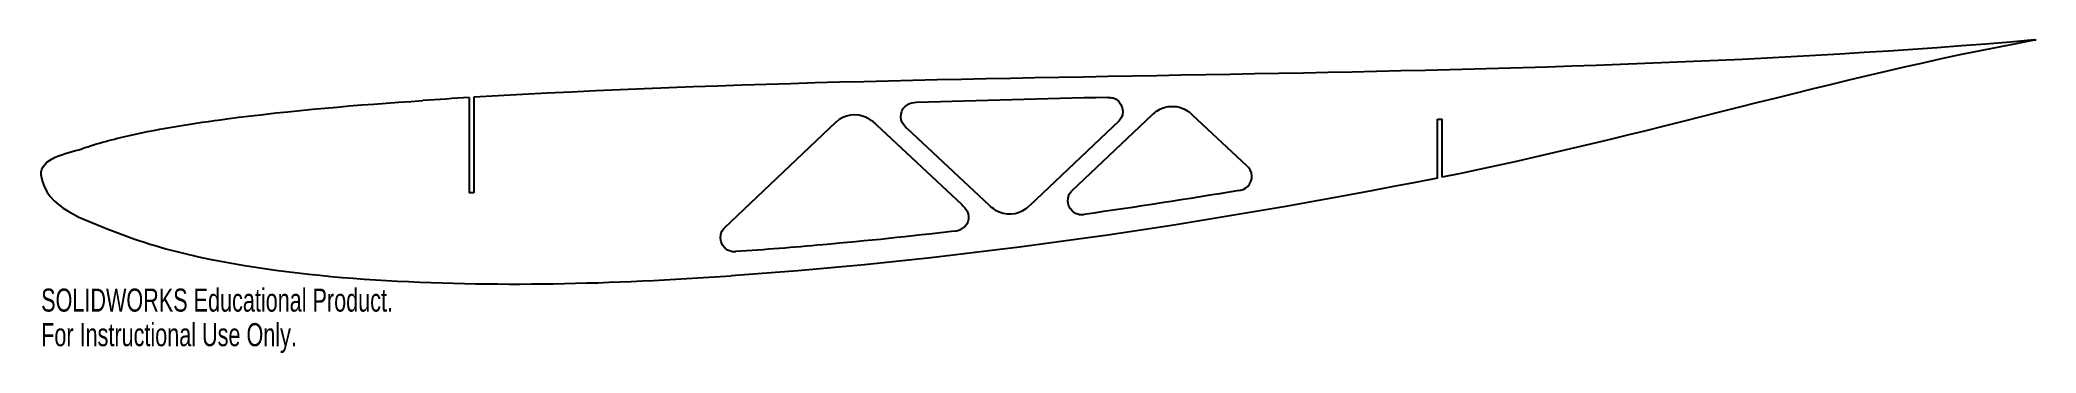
# Model space of a CAD drawing. Header units: millimetres. Extents: x 15 to 433, y -47 to 19.
import ezdxf

# ---------------------------------------------------------------- set-up
doc = ezdxf.new("R2010")
doc.units = ezdxf.units.MM
doc.styles.add('SLDTEXTSTYLE0', font='TXT', dxfattribs={"width": 0.7})

msp = doc.modelspace()

# ---------------------------------------------------------------- linework, layer by layer
at = {"color": 7, "linetype": 'Continuous', "lineweight": 25}
for p, q in [((432.62, 18.88), (432.99, 18.95)), ((104.86, 6.84), (104.86, -13.14)), ((105.86, 6.9), (105.86, -13.14)), ((181.59, 1.6), (158.24, -20.57)), ((190.08, 1.22), (208.04, -15.62)), ((196.5, 0.43), (213.74, -15.72)), ((240.98, 1.98), (222.18, -15.86)), ((247.86, 3.2), (230.97, -12.82)), ((256.28, 3.25), (267.67, -7.42)), ((307.61, -10.04), (307.61, 2.29)), ((307.61, 2.29), (308.61, 2.29)), ((308.61, -9.84), (308.61, 2.29)), ((105.86, -13.14), (104.86, -13.14))]:
    msp.add_line(p, q, dxfattribs=at)
for points in [[(432.64, 18.92), (324.06, 9.49), (214.64, 13.36), (105.86, 6.9)], [(432.62, 18.88), (390.95, 11.18), (350.18, -1.56), (308.61, -9.84)], [(432.64, 18.92), (432.76, 18.93), (432.87, 18.94), (432.99, 18.95)], [(104.86, 6.84), (101.63, 6.65), (98.41, 6.44), (95.19, 6.23)], [(195.88, 1.09), (194.8, 2.35), (195.22, 4.56), (196.66, 5.33)], [(198.52, 5.81), (197.87, 5.79), (197.22, 5.63), (196.66, 5.33)], [(238.61, 6.88), (225.29, 6.55), (211.87, 6.2), (198.52, 5.81)], [(238.61, 6.88), (238.97, 6.89), (239.34, 6.85), (239.69, 6.77)], [(239.69, 6.77), (241.66, 6.3), (242.46, 3.38), (240.98, 1.98)], [(248.87, 4.02), (250.77, 5.34), (253.49, 5.33), (255.37, 3.99)], [(181.7, 1.7), (181.66, 1.67), (181.63, 1.63), (181.59, 1.6)], [(188.05, 2.63), (186.02, 3.64), (183.37, 3.26), (181.7, 1.7)], [(188.05, 2.63), (188.79, 2.27), (189.47, 1.79), (190.08, 1.22)], [(196.5, 0.43), (196.28, 0.64), (196.07, 0.86), (195.88, 1.09)], [(248.87, 4.02), (248.52, 3.78), (248.18, 3.5), (247.86, 3.2)], [(255.37, 3.99), (255.69, 3.77), (255.99, 3.52), (256.28, 3.25)], [(267.43, -12.17), (268.88, -11.35), (269.23, -9.08), (268.08, -7.84)], [(267.67, -7.42), (267.81, -7.56), (267.95, -7.69), (268.08, -7.84)], [(15.23, -9.49), (15.24, -9.53), (15.24, -9.56), (15.24, -9.6)], [(15.24, -9.6), (15.24, -9.6), (15.24, -9.61), (15.24, -9.61)], [(307.61, -10.04), (258.72, -19.74), (209.39, -27.14), (159.73, -30.55)], [(266.03, -12.66), (266.52, -12.58), (267, -12.41), (267.43, -12.17)], [(208.04, -15.62), (208.34, -15.9), (208.63, -16.21), (208.88, -16.54)], [(208.88, -16.54), (209.82, -17.72), (209.53, -19.66), (208.31, -20.5)], [(215.08, -16.75), (214.6, -16.45), (214.15, -16.1), (213.74, -15.72)], [(215.08, -16.75), (217.03, -17.96), (219.72, -17.82), (221.53, -16.41)], [(221.53, -16.41), (221.76, -16.24), (221.97, -16.05), (222.18, -15.86)], [(232.55, -17.67), (230.45, -17.41), (229.43, -14.29), (230.97, -12.82)], [(266.03, -12.66), (255.25, -14.45), (244.44, -16.13), (233.68, -17.66)], [(159.66, -25.4), (157.63, -25.03), (156.74, -22), (158.24, -20.57)], [(206.44, -21.2), (207.11, -21.12), (207.76, -20.88), (208.31, -20.5)], [(232.55, -17.67), (232.92, -17.72), (233.3, -17.71), (233.68, -17.66)], [(178.89, -24.04), (172.83, -24.58), (166.77, -25.06), (160.72, -25.46)], [(206.44, -21.2), (197.28, -22.27), (188.11, -23.23), (178.89, -24.04)], [(159.66, -25.4), (160.01, -25.47), (160.36, -25.49), (160.72, -25.46)]]:
    msp.add_open_spline(points, degree=3, dxfattribs=at)
for points in [[(15.23, -9.49), (14.97, -5.7), (20.5, -5.02), (27.01, -2.73), (30.35, -1.87), (40.46, 0.43), (47.25, 1.47), (67.75, 4.18), (81.47, 5.3), (95.19, 6.23)], [(15.24, -9.61), (16.16, -16.41), (24.33, -18.71), (36.03, -23.5), (42.08, -25.19), (60.4, -29.22), (72.81, -30.58), (110.06, -32.98), (134.94, -32.25), (159.73, -30.55)]]:
    msp.add_open_spline(points, degree=3, knots=[0, 0, 0, 0, 0.125, 0.125, 0.25, 0.25, 0.5, 0.5, 1, 1, 1, 1], dxfattribs=at)

# ---------------------------------------------------------------- texts
at = {"color": 7, "linetype": 'Continuous', "char_height": 4.8336, "attachment_point": 1, "style": 'SLDTEXTSTYLE0'}
for s, insert in [('SOLIDWORKS Educational Product.', (15.23, -33.22)), ('For Instructional Use Only.', (15.23, -40.47))]:
    msp.add_mtext(s, dxfattribs=dict(at, insert=insert))

doc.saveas('drawing.dxf')
